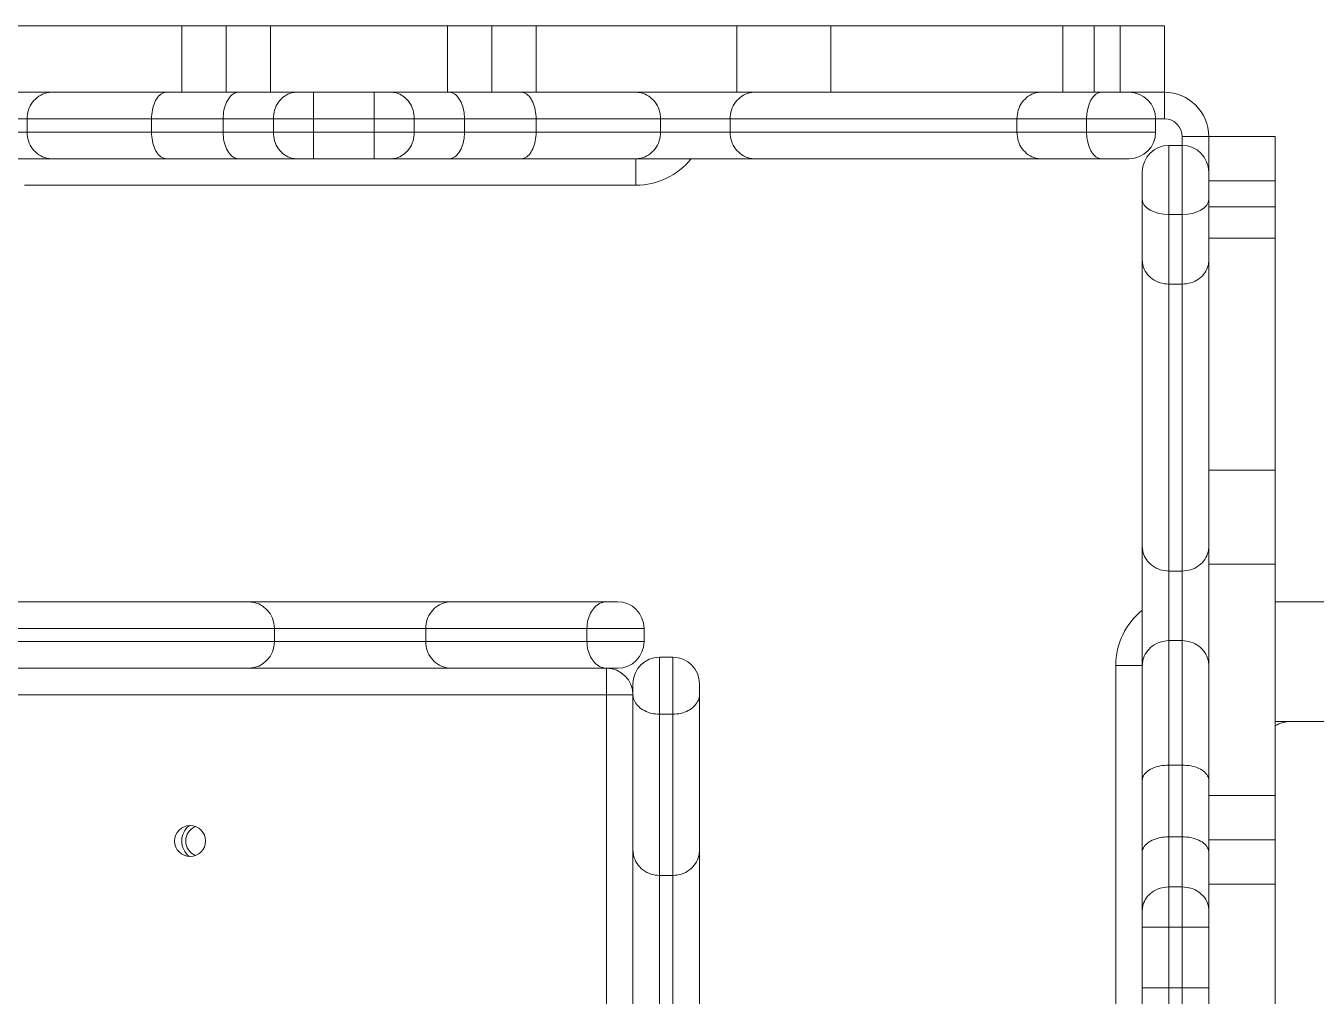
# Model space of a CAD drawing. Header units: millimetres. Extents: x -8760 to 8364, y -7998 to 7451.
# Drawn here: x -3097.7 to -2806.3, y 252.4 to 471.4 of the extents above; entities that cross this region are included whole.
import ezdxf

# ---------------------------------------------------------------- set-up
doc = ezdxf.new("R2010")
doc.units = ezdxf.units.MM
doc.layers.add('DIKOM_ОБЪЕКТ', color=7, linetype='Continuous')

msp = doc.modelspace()

# ---------------------------------------------------------------- linework, layer by layer
at = {"layer": 'DIKOM_ОБЪЕКТ', "color": 7, "linetype": 'Continuous', "lineweight": 15}
for p, q in [((-3062.48, 471.446), (-3162.656, 471.446)), ((-3062.48, 471.446), (-3062.48, 456.446)), ((-3062.48, 471.446), (-3052.48, 471.446)), ((-3052.48, 471.446), (-3052.48, 456.446)), ((-3052.48, 471.446), (-3042.48, 471.446)), ((-3042.48, 471.446), (-3042.48, 456.446)), ((-3002.48, 471.446), (-3042.48, 471.446)), ((-3002.48, 471.446), (-3002.48, 456.446)), ((-3002.48, 471.446), (-2992.48, 471.446)), ((-2992.48, 471.446), (-2992.48, 456.446)), ((-2992.48, 471.446), (-2982.48, 471.446)), ((-2982.48, 471.446), (-2982.48, 456.446)), ((-2937.134, 471.446), (-2982.48, 471.446)), ((-2937.134, 471.446), (-2937.134, 456.446)), ((-2937.134, 471.446), (-2915.921, 471.446)), ((-2915.921, 471.446), (-2915.921, 456.446)), ((-2863.537, 471.446), (-2915.921, 471.446)), ((-2863.537, 471.446), (-2863.537, 456.446)), ((-2863.537, 471.446), (-2856.466, 471.446)), ((-2856.466, 471.446), (-2856.466, 456.446)), ((-2850.608, 471.446), (-2856.466, 471.446)), ((-2850.608, 471.446), (-2850.608, 456.446)), ((-2850.608, 471.446), (-2840.608, 471.446)), ((-2840.608, 471.446), (-2840.608, 456.446)), ((-3104.801, 456.446), (-3091.737, 456.446)), ((-3091.737, 456.446), (-3065.894, 456.446)), ((-3065.894, 456.446), (-3049.62, 456.446)), ((-3049.62, 456.446), (-3036.495, 456.446)), ((-3036.495, 456.446), (-3032.769, 456.446)), ((-3032.769, 456.446), (-3019.029, 456.446)), ((-3019.029, 456.446), (-3015.303, 456.446)), ((-3015.303, 456.446), (-3002.178, 456.446)), ((-3002.178, 456.446), (-2985.904, 456.446)), ((-2985.904, 456.446), (-2960.06, 456.446)), ((-2960.06, 456.446), (-2933.091, 456.446)), ((-2933.091, 456.446), (-2868.478, 456.446)), ((-2868.478, 456.446), (-2854.841, 456.446)), ((-2854.841, 456.446), (-2848.608, 456.446)), ((-2848.608, 456.446), (-2840.608, 456.446)), ((-2840.608, 450.446), (-2840.608, 456.446)), ((-3097.42, 450.446), (-3104.888, 450.446)), ((-3069.327, 450.446), (-3097.42, 450.446)), ((-3097.42, 447.446), (-3097.42, 450.446)), ((-3053.157, 450.446), (-3069.327, 450.446)), ((-3069.327, 447.446), (-3069.327, 450.446)), ((-3041.814, 450.446), (-3053.157, 450.446)), ((-3053.157, 447.446), (-3053.157, 450.446)), ((-3041.814, 447.446), (-3041.814, 450.446)), ((-3032.732, 450.446), (-3041.814, 450.446)), ((-3032.732, 447.446), (-3032.732, 450.446)), ((-3019.065, 450.446), (-3032.732, 450.446)), ((-3019.065, 447.446), (-3019.065, 450.446)), ((-3009.983, 450.446), (-3019.065, 450.446)), ((-3009.983, 447.446), (-3009.983, 450.446)), ((-2998.641, 450.446), (-3009.983, 450.446)), ((-2998.641, 447.446), (-2998.641, 450.446)), ((-2982.471, 450.446), (-2998.641, 450.446)), ((-2982.471, 447.446), (-2982.471, 450.446)), ((-2954.378, 450.446), (-2982.471, 450.446)), ((-2954.378, 447.446), (-2954.378, 450.446)), ((-2938.685, 450.446), (-2954.378, 450.446)), ((-2873.917, 450.446), (-2938.685, 450.446)), ((-2938.685, 447.446), (-2938.685, 450.446)), ((-2858.19, 450.446), (-2873.917, 450.446)), ((-2873.917, 447.446), (-2873.917, 450.446)), ((-2842.608, 450.446), (-2858.19, 450.446)), ((-2858.19, 447.446), (-2858.19, 450.446)), ((-2842.608, 447.446), (-2842.608, 450.446)), ((-2840.608, 450.446), (-2842.608, 450.446)), ((-3104.888, 447.446), (-3097.42, 447.446)), ((-3097.42, 447.446), (-3069.327, 447.446)), ((-3069.327, 447.446), (-3053.157, 447.446)), ((-3053.157, 447.446), (-3041.814, 447.446)), ((-3041.814, 447.446), (-3032.732, 447.446)), ((-3032.732, 447.446), (-3019.065, 447.446)), ((-3019.065, 447.446), (-3009.983, 447.446)), ((-3009.983, 447.446), (-2998.641, 447.446)), ((-2998.641, 447.446), (-2982.471, 447.446)), ((-2982.471, 447.446), (-2954.378, 447.446)), ((-2954.378, 447.446), (-2938.685, 447.446)), ((-2938.685, 447.446), (-2873.917, 447.446)), ((-2873.917, 447.446), (-2858.19, 447.446)), ((-2858.19, 447.446), (-2842.608, 447.446)), ((-2830.608, 446.446), (-2836.608, 446.446)), ((-2836.608, 444.446), (-2836.608, 446.446)), ((-2815.608, 446.446), (-2830.608, 446.446)), ((-2830.608, 446.446), (-2830.608, 438.446)), ((-2815.608, 446.446), (-2815.608, 436.446)), ((-2839.608, 444.446), (-2839.608, 428.865)), ((-2839.608, 444.446), (-2836.608, 444.446)), ((-2836.608, 428.865), (-2836.608, 444.446)), ((-3091.737, 441.446), (-3104.801, 441.446)), ((-3065.894, 441.446), (-3091.737, 441.446)), ((-3049.62, 441.446), (-3065.894, 441.446)), ((-3036.495, 441.446), (-3049.62, 441.446)), ((-3032.769, 441.446), (-3036.495, 441.446)), ((-3019.029, 441.446), (-3032.769, 441.446)), ((-3015.303, 441.446), (-3019.029, 441.446)), ((-3002.178, 441.446), (-3015.303, 441.446)), ((-2985.904, 441.446), (-3002.178, 441.446)), ((-2960.06, 441.446), (-2985.904, 441.446)), ((-2933.091, 441.446), (-2960.06, 441.446)), ((-2959.973, 435.446), (-2959.973, 441.446)), ((-2868.478, 441.446), (-2933.091, 441.446)), ((-2854.841, 441.446), (-2868.478, 441.446)), ((-2848.608, 441.446), (-2854.841, 441.446)), ((-2845.608, 432.213), (-2845.608, 438.446)), ((-2830.608, 438.446), (-2830.608, 432.213)), ((-2959.973, 435.446), (-3097.987, 435.446)), ((-2815.608, 436.446), (-2830.608, 436.446)), ((-2815.608, 436.446), (-2815.608, 430.588)), ((-2845.608, 418.577), (-2845.608, 432.213)), ((-2830.608, 432.213), (-2830.608, 418.577)), ((-2839.608, 428.865), (-2836.608, 428.865)), ((-2839.608, 428.865), (-2839.608, 413.138)), ((-2836.608, 413.138), (-2836.608, 428.865)), ((-2815.608, 430.588), (-2830.608, 430.588)), ((-2815.608, 430.588), (-2815.608, 423.517)), ((-2815.608, 423.517), (-2830.608, 423.517)), ((-2815.608, 423.517), (-2815.608, 371.134)), ((-2845.608, 353.963), (-2845.608, 418.577)), ((-2830.608, 418.577), (-2830.608, 353.963)), ((-2839.608, 413.138), (-2836.608, 413.138)), ((-2839.608, 413.138), (-2839.608, 348.37)), ((-2836.608, 348.37), (-2836.608, 413.138)), ((-2815.608, 371.134), (-2830.608, 371.134)), ((-2815.608, 349.92), (-2815.608, 371.134)), ((-2845.608, 326.994), (-2845.608, 353.963)), ((-2830.608, 353.963), (-2830.608, 326.994)), ((-2815.608, 349.92), (-2830.608, 349.92)), ((-2815.608, 297.737), (-2815.608, 349.92)), ((-2839.608, 348.37), (-2836.608, 348.37)), ((-2839.608, 348.37), (-2839.608, 332.676)), ((-2836.608, 332.676), (-2836.608, 348.37)), ((-3147.837, 341.446), (-3047.423, 341.446)), ((-3047.423, 341.446), (-3001.632, 341.446)), ((-3001.632, 341.446), (-2966.72, 341.446)), ((-2966.72, 341.446), (-2964.108, 341.446)), ((-2815.608, 341.446), (-2794.693, 341.446)), ((-3041.563, 335.446), (-3145.237, 335.446)), ((-3041.563, 332.446), (-3041.563, 335.446)), ((-3007.399, 335.446), (-3041.563, 335.446)), ((-2971.006, 335.446), (-3007.399, 335.446)), ((-3007.399, 332.446), (-3007.399, 335.446)), ((-2958.108, 335.446), (-2971.006, 335.446)), ((-2971.006, 332.446), (-2971.006, 335.446)), ((-2958.108, 335.446), (-2958.108, 332.446)), ((-3145.237, 332.446), (-3041.563, 332.446)), ((-3041.563, 332.446), (-3007.399, 332.446)), ((-3007.399, 332.446), (-2971.006, 332.446)), ((-2971.006, 332.446), (-2958.108, 332.446)), ((-2839.608, 332.676), (-2839.608, 304.583)), ((-2839.608, 332.676), (-2836.608, 332.676)), ((-2836.608, 304.583), (-2836.608, 332.676)), ((-3047.423, 326.446), (-3147.837, 326.446)), ((-3001.632, 326.446), (-3047.423, 326.446)), ((-2966.72, 326.446), (-3001.632, 326.446)), ((-2964.108, 326.446), (-2966.72, 326.446)), ((-2966.608, 320.446), (-2966.608, 326.446)), ((-2954.608, 328.946), (-2954.608, 316.048)), ((-2954.608, 328.946), (-2951.608, 328.946)), ((-2951.608, 316.048), (-2951.608, 328.946)), ((-2845.608, 327.081), (-2851.608, 327.081)), ((-2851.608, 189.348), (-2851.608, 327.081)), ((-2845.608, 301.15), (-2845.608, 326.994)), ((-2830.608, 326.994), (-2830.608, 301.15)), ((-2960.608, 320.334), (-2960.608, 322.946)), ((-2945.608, 322.946), (-2945.608, 320.334)), ((-2966.608, 320.446), (-3239.608, 320.446)), ((-2966.608, 47.446), (-2966.608, 320.446)), ((-2966.608, 320.446), (-2960.608, 320.446)), ((-2960.608, 285.423), (-2960.608, 320.334)), ((-2945.608, 320.334), (-2945.608, 285.423)), ((-2954.608, 316.048), (-2951.608, 316.048)), ((-2954.608, 316.048), (-2954.608, 279.655)), ((-2951.608, 279.655), (-2951.608, 316.048)), ((-2815.608, 314.446), (-2794.693, 314.446)), ((-2839.608, 304.583), (-2839.608, 288.414)), ((-2839.608, 304.583), (-2836.608, 304.583)), ((-2836.608, 288.414), (-2836.608, 304.583)), ((-2845.608, 284.877), (-2845.608, 301.15)), ((-2830.608, 301.15), (-2830.608, 284.877)), ((-2815.608, 297.737), (-2830.608, 297.737)), ((-2815.608, 297.737), (-2815.608, 287.737)), ((-2839.608, 288.414), (-2839.608, 277.071)), ((-2839.608, 288.414), (-2836.608, 288.414)), ((-2836.608, 277.071), (-2836.608, 288.414)), ((-2815.608, 287.737), (-2830.608, 287.737)), ((-2815.608, 287.737), (-2815.608, 277.737)), ((-2960.608, 239.632), (-2960.608, 285.423)), ((-2945.608, 285.423), (-2945.608, 239.632)), ((-2845.608, 271.752), (-2845.608, 284.877)), ((-2830.608, 284.877), (-2830.608, 271.752)), ((-2954.608, 279.655), (-2951.608, 279.655)), ((-2954.608, 279.655), (-2954.608, 245.491)), ((-2951.608, 245.491), (-2951.608, 279.655)), ((-2839.608, 277.071), (-2839.608, 267.989)), ((-2839.608, 277.071), (-2836.608, 277.071)), ((-2836.608, 267.989), (-2836.608, 277.071)), ((-2815.608, 277.737), (-2830.608, 277.737)), ((-2815.608, 237.736), (-2815.608, 277.737)), ((-2845.608, 268.025), (-2845.608, 271.752)), ((-2830.608, 271.752), (-2830.608, 268.025)), ((-2845.608, 254.286), (-2845.608, 268.025)), ((-2839.608, 267.989), (-2836.608, 267.989)), ((-2839.608, 267.989), (-2839.608, 254.322)), ((-2836.608, 254.322), (-2836.608, 267.989)), ((-2830.608, 268.025), (-2830.608, 254.286)), ((-2845.608, 250.559), (-2845.608, 254.286)), ((-2839.608, 254.322), (-2839.608, 245.24)), ((-2839.608, 254.322), (-2836.608, 254.322)), ((-2836.608, 245.24), (-2836.608, 254.322)), ((-2830.608, 254.286), (-2830.608, 250.559))]:
    msp.add_line(p, q, dxfattribs=at)
at = {"layer": 'DIKOM_ОБЪЕКТ', "color": 7, "linetype": 'Continuous', "lineweight": 15, "flags": 128}
for points in [[(-2854.841, 456.446), (-2855.494, 456.331), (-2856.122, 455.989), (-2856.701, 455.435), (-2857.209, 454.689), (-2857.625, 453.779), (-2857.935, 452.742), (-2858.125, 451.616), (-2858.19, 450.446)], [(-2858.19, 447.446), (-2858.125, 446.275), (-2857.935, 445.15), (-2857.625, 444.112), (-2857.209, 443.203), (-2856.701, 442.457), (-2856.122, 441.903), (-2855.494, 441.561), (-2854.841, 441.446)], [(-2845.608, 432.213), (-2845.493, 431.56), (-2845.152, 430.932), (-2844.597, 430.353), (-2843.851, 429.846), (-2842.942, 429.429), (-2841.905, 429.12), (-2840.779, 428.929), (-2839.608, 428.865)], [(-2836.608, 428.865), (-2835.438, 428.929), (-2834.312, 429.12), (-2833.275, 429.429), (-2832.366, 429.846), (-2831.62, 430.353), (-2831.065, 430.932), (-2830.724, 431.56), (-2830.608, 432.213)]]:
    msp.add_lwpolyline(points, dxfattribs=at)
at = {"layer": 'DIKOM_ОБЪЕКТ', "color": 7, "linetype": 'Continuous', "lineweight": 15}
msp.add_circle((-3060.608, 287.446), 3.5, dxfattribs=at)
for centre, radius, start, end in [((-2848.608, 450.446), 6, 0, 90), ((-2840.608, 446.446), 10, 0, 90), ((-2840.608, 446.446), 4, 0, 90), ((-2848.608, 447.446), 6, 270, 0), ((-2839.608, 438.446), 6, 90, 180), ((-2836.608, 438.446), 6, 0, 90), ((-2959.973, 451.446), 16, 270, 321.31781), ((-3047.494, 335.515), 5.931, 359.33087, 89.31), ((-2964.108, 335.446), 6, 0, 90), ((-2835.608, 327.081), 16, 128.68219, 180), ((-3047.494, 332.377), 5.931, 270.68905, 0.67008), ((-2964.108, 332.446), 6, 270, 0), ((-2966.608, 320.446), 6, 0, 90), ((-2954.608, 322.946), 6, 90, 180), ((-2951.608, 322.946), 6, 0, 90), ((-2811.91, 307.137), 7.31, 90.85772, 120.39359), ((-3058.108, 287.446), 4.4, 127.3947, 232.60531), ((-3058.108, 287.446), 3.5, 110.9252, 249.07481)]:
    msp.add_arc(centre, radius, start, end, dxfattribs=at)
for points, knots in [([(-3091.737, 456.446), (-3091.754, 456.446), (-3092.175, 456.445), (-3093.235, 456.314), (-3094.818, 455.628), (-3096.257, 454.263), (-3097.232, 452.468), (-3097.357, 451.12), (-3097.42, 450.446)], [0, 0, 0, 0, 0.0057216, 0.1419767, 0.3567327, 0.5712537, 0.7856287, 1, 1, 1, 1]), ([(-3065.894, 456.446), (-3065.907, 456.446), (-3066.16, 456.444), (-3066.797, 456.313), (-3067.75, 455.63), (-3068.621, 454.265), (-3069.213, 452.469), (-3069.289, 451.12), (-3069.327, 450.446)], [0, 0, 0, 0, 0.00733605, 0.14146228, 0.35615029, 0.57079592, 0.7853953, 1, 1, 1, 1]), ([(-3049.62, 456.446), (-3049.659, 456.445), (-3049.919, 456.44), (-3050.575, 456.296), (-3051.533, 455.631), (-3052.43, 454.266), (-3053.04, 452.47), (-3053.118, 451.121), (-3053.157, 450.446)], [0, 0, 0, 0, 0.0209764, 0.1413343, 0.356009, 0.5706589, 0.7853333, 1, 1, 1, 1]), ([(-3036.495, 456.446), (-3036.506, 456.446), (-3036.908, 456.443), (-3037.911, 456.317), (-3039.399, 455.623), (-3040.736, 454.259), (-3041.641, 452.466), (-3041.757, 451.119), (-3041.814, 450.446)], [0, 0, 0, 0, 0.0036408, 0.1436346, 0.3581659, 0.5722315, 0.786108, 1, 1, 1, 1]), ([(-3032.769, 456.446), (-3032.768, 456.446), (-3032.765, 456.442), (-3032.757, 456.306), (-3032.747, 455.631), (-3032.739, 454.266), (-3032.733, 452.47), (-3032.733, 451.121), (-3032.732, 450.446)], [0, 0, 0, 0, 0.0132124, 0.1412819, 0.3559818, 0.570663, 0.785324, 1, 1, 1, 1]), ([(-3019.029, 456.446), (-3019.03, 456.446), (-3019.033, 456.442), (-3019.041, 456.306), (-3019.051, 455.631), (-3019.059, 454.266), (-3019.064, 452.47), (-3019.065, 451.121), (-3019.065, 450.446)], [0, 0, 0, 0, 0.0132124, 0.141282, 0.3559818, 0.570663, 0.785324, 1, 1, 1, 1]), ([(-3015.303, 456.446), (-3015.292, 456.446), (-3014.889, 456.443), (-3013.887, 456.317), (-3012.399, 455.623), (-3011.062, 454.259), (-3010.157, 452.466), (-3010.041, 451.119), (-3009.983, 450.446)], [0, 0, 0, 0, 0.0036408, 0.1436342, 0.3581648, 0.5722381, 0.7861087, 1, 1, 1, 1]), ([(-3002.178, 456.446), (-3002.139, 456.445), (-3001.878, 456.44), (-3001.223, 456.296), (-3000.265, 455.631), (-2999.368, 454.266), (-2998.758, 452.47), (-2998.68, 451.121), (-2998.641, 450.446)], [0, 0, 0, 0, 0.0209764, 0.1413343, 0.356009, 0.5706589, 0.7853333, 1, 1, 1, 1]), ([(-2985.904, 456.446), (-2985.891, 456.446), (-2985.638, 456.444), (-2985, 456.313), (-2984.048, 455.63), (-2983.177, 454.265), (-2982.585, 452.469), (-2982.509, 451.12), (-2982.471, 450.446)], [0, 0, 0, 0, 0.007336, 0.1414694, 0.3561506, 0.5707961, 0.7853954, 1, 1, 1, 1]), ([(-2960.06, 456.446), (-2960.044, 456.446), (-2959.622, 456.445), (-2958.563, 456.314), (-2956.98, 455.628), (-2955.541, 454.263), (-2954.566, 452.468), (-2954.44, 451.12), (-2954.378, 450.446)], [0, 0, 0, 0, 0.0057216, 0.1419767, 0.3567327, 0.5712537, 0.7856287, 1, 1, 1, 1]), ([(-2933.091, 456.446), (-2933.11, 456.446), (-2933.522, 456.443), (-2934.561, 456.315), (-2936.115, 455.629), (-2937.534, 454.264), (-2938.499, 452.469), (-2938.623, 451.12), (-2938.685, 450.446)], [0, 0, 0, 0, 0.0064403, 0.1417294, 0.3564694, 0.5710418, 0.7855398, 1, 1, 1, 1]), ([(-2868.478, 456.446), (-2868.497, 456.446), (-2868.899, 456.443), (-2869.908, 456.314), (-2871.419, 455.63), (-2872.799, 454.265), (-2873.736, 452.469), (-2873.856, 451.12), (-2873.917, 450.446)], [0, 0, 0, 0, 0.0069096, 0.1415227, 0.3562139, 0.5708432, 0.7854094, 1, 1, 1, 1]), ([(-3097.42, 447.446), (-3097.357, 446.772), (-3097.232, 445.424), (-3096.257, 443.629), (-3094.818, 442.264), (-3093.235, 441.577), (-3092.175, 441.447), (-3091.754, 441.446), (-3091.737, 441.446)], [0, 0, 0, 0, 0.2143713, 0.4287463, 0.6432673, 0.8580233, 0.9942784, 1, 1, 1, 1]), ([(-3069.327, 447.446), (-3069.289, 446.771), (-3069.213, 445.422), (-3068.621, 443.627), (-3067.75, 442.262), (-3066.797, 441.578), (-3066.16, 441.448), (-3065.907, 441.446), (-3065.894, 441.446)], [0, 0, 0, 0, 0.2146021, 0.4292211, 0.6438473, 0.8585424, 0.992664, 1, 1, 1, 1]), ([(-3053.157, 447.446), (-3053.118, 446.771), (-3053.04, 445.422), (-3052.43, 443.626), (-3051.533, 442.26), (-3050.575, 441.596), (-3049.919, 441.451), (-3049.659, 441.447), (-3049.62, 441.446)], [0, 0, 0, 0, 0.2146667, 0.4293411, 0.643991, 0.8586657, 0.9790236, 1, 1, 1, 1]), ([(-3041.814, 447.446), (-3041.757, 446.772), (-3041.641, 445.426), (-3040.736, 443.633), (-3039.399, 442.268), (-3037.911, 441.577), (-3036.908, 441.445), (-3036.506, 441.446), (-3036.495, 441.446)], [0, 0, 0, 0, 0.2138872, 0.4277812, 0.6418421, 0.8563687, 0.9963593, 1, 1, 1, 1]), ([(-3032.732, 447.446), (-3032.733, 446.771), (-3032.733, 445.422), (-3032.739, 443.626), (-3032.747, 442.26), (-3032.757, 441.586), (-3032.765, 441.449), (-3032.768, 441.446), (-3032.769, 441.446)], [0, 0, 0, 0, 0.2146742, 0.4293558, 0.6440183, 0.8587164, 0.986788, 1, 1, 1, 1]), ([(-3019.065, 447.446), (-3019.065, 446.771), (-3019.064, 445.422), (-3019.059, 443.626), (-3019.051, 442.26), (-3019.041, 441.586), (-3019.033, 441.449), (-3019.03, 441.446), (-3019.029, 441.446)], [0, 0, 0, 0, 0.2146742, 0.4293558, 0.6440183, 0.8587164, 0.986788, 1, 1, 1, 1]), ([(-3009.983, 447.446), (-3010.041, 446.772), (-3010.157, 445.426), (-3011.062, 443.633), (-3012.399, 442.268), (-3013.887, 441.577), (-3014.889, 441.445), (-3015.292, 441.446), (-3015.303, 441.446)], [0, 0, 0, 0, 0.2138866, 0.4277746, 0.6418432, 0.8563691, 0.9963593, 1, 1, 1, 1]), ([(-2998.641, 447.446), (-2998.68, 446.771), (-2998.758, 445.422), (-2999.368, 443.626), (-3000.265, 442.26), (-3001.223, 441.596), (-3001.878, 441.451), (-3002.139, 441.447), (-3002.178, 441.446)], [0, 0, 0, 0, 0.2146667, 0.4293411, 0.643991, 0.8586657, 0.9790236, 1, 1, 1, 1]), ([(-2982.471, 447.446), (-2982.509, 446.771), (-2982.585, 445.422), (-2983.177, 443.627), (-2984.048, 442.262), (-2985, 441.578), (-2985.638, 441.448), (-2985.891, 441.446), (-2985.904, 441.446)], [0, 0, 0, 0, 0.214602, 0.4292209, 0.643847, 0.8585352, 0.992664, 1, 1, 1, 1]), ([(-2954.378, 447.446), (-2954.44, 446.772), (-2954.566, 445.424), (-2955.541, 443.629), (-2956.98, 442.264), (-2958.563, 441.577), (-2959.622, 441.447), (-2960.044, 441.446), (-2960.06, 441.446)], [0, 0, 0, 0, 0.2143713, 0.4287463, 0.6432673, 0.8580233, 0.9942784, 1, 1, 1, 1]), ([(-2938.685, 447.446), (-2938.623, 446.772), (-2938.499, 445.423), (-2937.534, 443.628), (-2936.115, 442.262), (-2934.561, 441.578), (-2933.522, 441.447), (-2933.11, 441.446), (-2933.091, 441.446)], [0, 0, 0, 0, 0.21448399, 0.42895861, 0.6435298, 0.85826865, 0.99355986, 1, 1, 1, 1]), ([(-2873.917, 447.446), (-2873.856, 446.771), (-2873.736, 445.422), (-2872.799, 443.627), (-2871.419, 442.261), (-2869.908, 441.579), (-2868.899, 441.447), (-2868.497, 441.446), (-2868.478, 441.446)], [0, 0, 0, 0, 0.2145889, 0.4291756, 0.6437862, 0.8584757, 0.9930906, 1, 1, 1, 1]), ([(-2845.608, 418.577), (-2845.608, 418.557), (-2845.607, 418.155), (-2845.476, 417.146), (-2844.793, 415.635), (-2843.427, 414.255), (-2841.632, 413.318), (-2840.283, 413.198), (-2839.608, 413.138)], [0, 0, 0, 0, 0.006921, 0.1415218, 0.3562117, 0.5708398, 0.7854213, 1, 1, 1, 1]), ([(-2836.608, 413.138), (-2835.934, 413.198), (-2834.585, 413.318), (-2832.789, 414.256), (-2831.424, 415.635), (-2830.741, 417.146), (-2830.61, 418.155), (-2830.608, 418.557), (-2830.608, 418.577)], [0, 0, 0, 0, 0.2145906, 0.4291604, 0.6437879, 0.8584771, 0.993079, 1, 1, 1, 1]), ([(-2845.608, 353.963), (-2845.608, 353.944), (-2845.607, 353.532), (-2845.476, 352.493), (-2844.792, 350.94), (-2843.426, 349.52), (-2841.631, 348.555), (-2840.283, 348.432), (-2839.608, 348.37)], [0, 0, 0, 0, 0.00645199, 0.14173101, 0.35646056, 0.57105066, 0.7855269, 1, 1, 1, 1]), ([(-2836.608, 348.37), (-2835.934, 348.432), (-2834.586, 348.555), (-2832.791, 349.52), (-2831.425, 350.94), (-2830.74, 352.493), (-2830.61, 353.532), (-2830.608, 353.944), (-2830.608, 353.963)], [0, 0, 0, 0, 0.2144847, 0.4289601, 0.6435409, 0.8582695, 0.993548, 1, 1, 1, 1]), ([(-3001.632, 341.446), (-3001.647, 341.446), (-3002.074, 341.444), (-3003.147, 341.315), (-3004.754, 340.626), (-3006.215, 339.261), (-3007.208, 337.467), (-3007.335, 336.12), (-3007.399, 335.446)], [0, 0, 0, 0, 0.0049675, 0.142433, 0.3572269, 0.5716238, 0.7858032, 1, 1, 1, 1]), ([(-2966.72, 341.446), (-2966.723, 341.446), (-2966.793, 341.446), (-2967.206, 341.426), (-2968.084, 341.176), (-2969.272, 340.274), (-2970.22, 338.948), (-2970.877, 337.296), (-2970.963, 336.063), (-2971.006, 335.446)], [0, 0, 0, 0, 0.0014622, 0.0470982, 0.2691437, 0.4667814, 0.6481852, 0.8239813, 1, 1, 1, 1]), ([(-3007.399, 332.446), (-3007.335, 331.772), (-3007.208, 330.425), (-3006.215, 328.631), (-3004.754, 327.266), (-3003.147, 326.576), (-3002.074, 326.448), (-3001.647, 326.446), (-3001.632, 326.446)], [0, 0, 0, 0, 0.2141954, 0.4283733, 0.6427688, 0.8575709, 0.9950325, 1, 1, 1, 1]), ([(-2971.006, 332.446), (-2970.963, 331.829), (-2970.877, 330.596), (-2970.22, 328.944), (-2969.272, 327.618), (-2968.084, 326.716), (-2967.206, 326.466), (-2966.793, 326.446), (-2966.723, 326.446), (-2966.72, 326.446)], [0, 0, 0, 0, 0.1760187, 0.3518148, 0.5332186, 0.7308563, 0.9529018, 0.9985378, 1, 1, 1, 1]), ([(-2845.608, 326.994), (-2845.608, 327.011), (-2845.607, 327.432), (-2845.477, 328.491), (-2844.791, 330.074), (-2843.425, 331.513), (-2841.631, 332.489), (-2840.282, 332.614), (-2839.608, 332.676)], [0, 0, 0, 0, 0.0057336, 0.1419739, 0.356739, 0.5712579, 0.7856308, 1, 1, 1, 1]), ([(-2836.608, 332.676), (-2835.934, 332.614), (-2834.586, 332.489), (-2832.792, 331.513), (-2831.426, 330.074), (-2830.74, 328.491), (-2830.61, 327.432), (-2830.608, 327.011), (-2830.608, 326.994)], [0, 0, 0, 0, 0.2143681, 0.4287399, 0.6432662, 0.8580253, 0.9942665, 1, 1, 1, 1]), ([(-2954.608, 316.048), (-2955.225, 316.091), (-2956.459, 316.177), (-2958.11, 316.834), (-2959.436, 317.782), (-2960.338, 318.971), (-2960.589, 319.846), (-2960.608, 320.262), (-2960.608, 320.332), (-2960.608, 320.334)], [0, 0, 0, 0, 0.17600728, 0.35181451, 0.53322486, 0.7308527, 0.95290152, 0.99854263, 1, 1, 1, 1]), ([(-2945.608, 320.334), (-2945.608, 320.332), (-2945.608, 320.262), (-2945.628, 319.846), (-2945.879, 318.971), (-2946.781, 317.782), (-2948.107, 316.834), (-2949.758, 316.177), (-2950.991, 316.091), (-2951.608, 316.048)], [0, 0, 0, 0, 0.0014574, 0.0470985, 0.2691444, 0.4667763, 0.6481858, 0.8239823, 1, 1, 1, 1]), ([(-2845.608, 301.15), (-2845.608, 301.163), (-2845.607, 301.416), (-2845.475, 302.054), (-2844.793, 303.006), (-2843.428, 303.877), (-2841.632, 304.469), (-2840.283, 304.545), (-2839.608, 304.583)], [0, 0, 0, 0, 0.0073359, 0.1414689, 0.3561609, 0.5707888, 0.7853949, 1, 1, 1, 1]), ([(-2836.608, 304.583), (-2835.934, 304.545), (-2834.585, 304.469), (-2832.789, 303.877), (-2831.424, 303.006), (-2830.741, 302.054), (-2830.611, 301.416), (-2830.608, 301.163), (-2830.608, 301.15)], [0, 0, 0, 0, 0.2146036, 0.4292082, 0.643843, 0.8585335, 0.992664, 1, 1, 1, 1]), ([(-2845.608, 284.877), (-2845.608, 284.915), (-2845.603, 285.176), (-2845.458, 285.831), (-2844.794, 286.789), (-2843.428, 287.687), (-2841.633, 288.296), (-2840.283, 288.374), (-2839.608, 288.414)], [0, 0, 0, 0, 0.0209836, 0.1413341, 0.3560156, 0.5706739, 0.7853334, 1, 1, 1, 1]), ([(-2836.608, 288.414), (-2835.934, 288.374), (-2834.584, 288.296), (-2832.789, 287.687), (-2831.423, 286.789), (-2830.758, 285.831), (-2830.614, 285.176), (-2830.609, 284.915), (-2830.608, 284.877)], [0, 0, 0, 0, 0.2146649, 0.4293338, 0.6439904, 0.8586654, 0.9790165, 1, 1, 1, 1]), ([(-2954.608, 279.655), (-2955.282, 279.719), (-2956.63, 279.846), (-2958.423, 280.839), (-2959.789, 282.3), (-2960.477, 283.907), (-2960.608, 284.98), (-2960.608, 285.408), (-2960.608, 285.423)], [0, 0, 0, 0, 0.2141812, 0.4283674, 0.6427745, 0.8575678, 0.9950204, 1, 1, 1, 1]), ([(-2945.608, 285.423), (-2945.608, 285.408), (-2945.61, 284.98), (-2945.739, 283.907), (-2946.428, 282.3), (-2947.794, 280.839), (-2949.587, 279.846), (-2950.935, 279.719), (-2951.608, 279.655)], [0, 0, 0, 0, 0.0049797, 0.1424312, 0.3572179, 0.5716234, 0.7858079, 1, 1, 1, 1]), ([(-2845.608, 271.752), (-2845.608, 271.762), (-2845.609, 272.165), (-2845.477, 273.167), (-2844.787, 274.655), (-2843.421, 275.992), (-2841.629, 276.897), (-2840.282, 277.013), (-2839.608, 277.071)], [0, 0, 0, 0, 0.003652, 0.1436326, 0.3581609, 0.5722318, 0.7861111, 1, 1, 1, 1]), ([(-2836.608, 277.071), (-2835.935, 277.013), (-2834.588, 276.897), (-2832.795, 275.992), (-2831.431, 274.655), (-2830.738, 273.167), (-2830.61, 272.165), (-2830.608, 271.762), (-2830.608, 271.752)], [0, 0, 0, 0, 0.2138889, 0.4277682, 0.6418391, 0.8563674, 0.9963479, 1, 1, 1, 1]), ([(-2845.608, 268.025), (-2845.608, 268.025), (-2845.605, 268.021), (-2845.468, 268.013), (-2844.794, 268.003), (-2843.428, 267.995), (-2841.633, 267.99), (-2840.283, 267.989), (-2839.608, 267.989)], [0, 0, 0, 0, 0.013212, 0.1412826, 0.3559817, 0.5706536, 0.7853249, 1, 1, 1, 1]), ([(-2836.608, 267.989), (-2835.934, 267.989), (-2834.584, 267.99), (-2832.789, 267.995), (-2831.423, 268.003), (-2830.749, 268.013), (-2830.612, 268.021), (-2830.609, 268.025), (-2830.608, 268.025)], [0, 0, 0, 0, 0.2146745, 0.4293563, 0.6440191, 0.8587176, 0.9867879, 1, 1, 1, 1]), ([(-2845.608, 254.286), (-2845.608, 254.286), (-2845.605, 254.29), (-2845.468, 254.298), (-2844.794, 254.307), (-2843.428, 254.316), (-2841.633, 254.321), (-2840.283, 254.322), (-2839.608, 254.322)], [0, 0, 0, 0, 0.01321204, 0.14128266, 0.35598165, 0.57065351, 0.78532485, 1, 1, 1, 1]), ([(-2836.608, 254.322), (-2835.934, 254.322), (-2834.584, 254.321), (-2832.789, 254.316), (-2831.423, 254.307), (-2830.749, 254.298), (-2830.612, 254.29), (-2830.609, 254.286), (-2830.608, 254.286)], [0, 0, 0, 0, 0.2146745, 0.4293564, 0.6440192, 0.8587176, 0.9867879, 1, 1, 1, 1])]:
    msp.add_open_spline(points, degree=3, knots=knots, dxfattribs=at)

doc.saveas('drawing.dxf')
